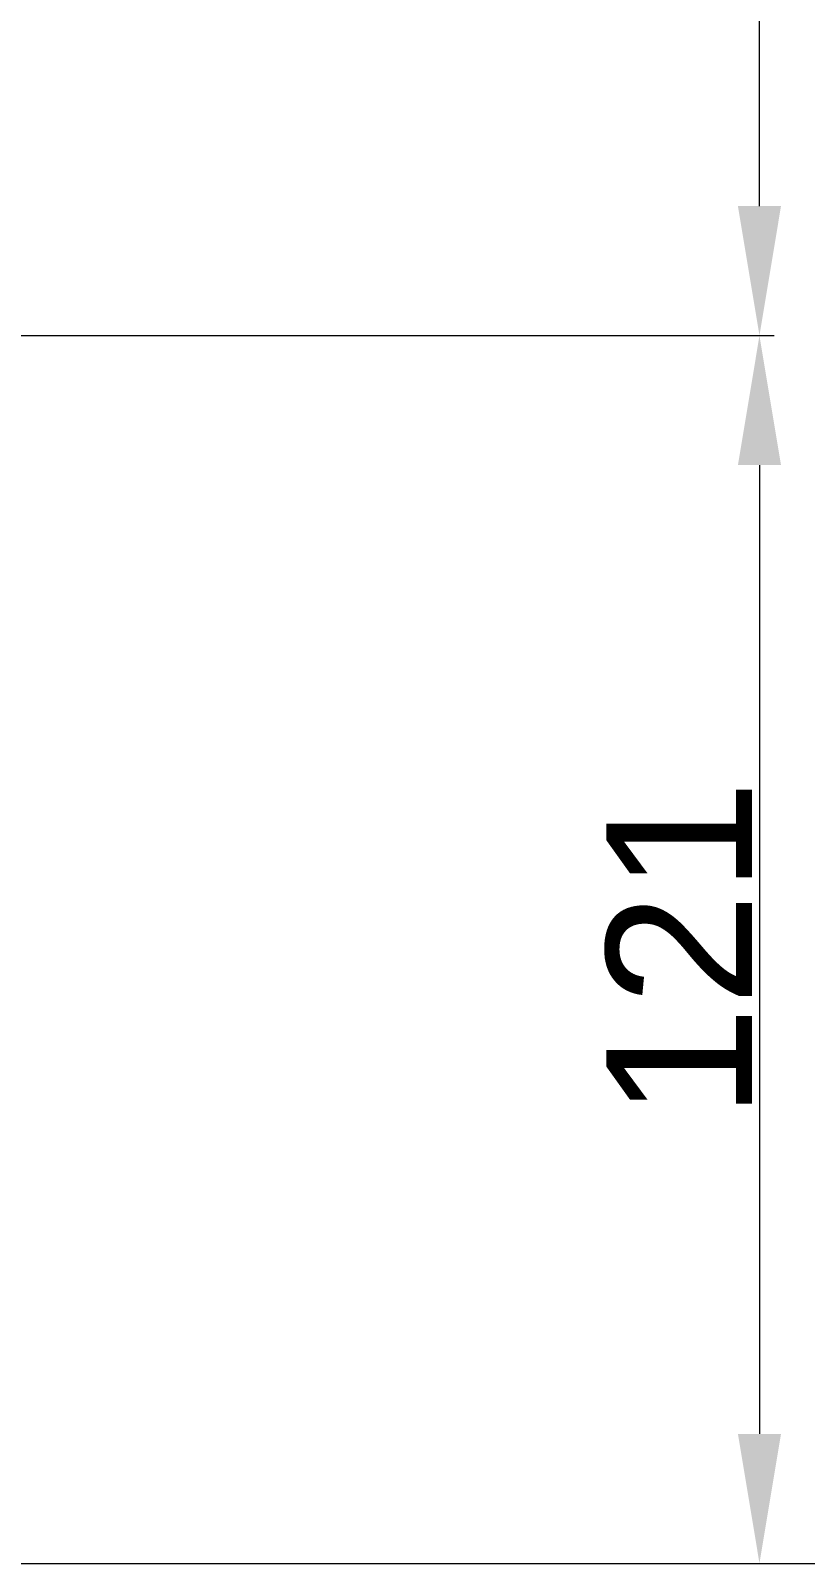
# Model space of a CAD drawing. Header units: centimetres. Extents: x 470464 to 524273, y 49611 to 59074.
# Drawn here: x 509818.4 to 509895.1, y 50097.1 to 50248.6 of the extents above; entities that cross this region are included whole.
import ezdxf

# ---------------------------------------------------------------- set-up
doc = ezdxf.new("R2010")
doc.units = ezdxf.units.CM
doc.header["$MEASUREMENT"] = 0
doc.layers.add('A-ANNO-REVC-01', color=1, linetype='Continuous', lineweight=15, true_color=0xff0000, plot=False)
doc.layers.add('vinç', color=7, linetype='Continuous')
doc.styles.add('BARIŞ BABUR-3', font='arial.ttf')
doc.dimstyles.new('AAA_A4 BVS STANDART', dxfattribs={"dimscale": 12, "dimtxt": 1.8, "dimasz": 1.6, "dimexe": 0.18, "dimexo": 0.0625, "dimgap": 0.09, "dimtad": 1, "dimtoh": 1, "dimdec": 0, "dimzin": 9, "dimdsep": 46, "dimtxsty": 'BARIŞ BABUR-3', "dimcen": 0.09, "dimclrd": 1, "dimclre": 1, "dimclrt": 2, "dimadec": 0, "dimazin": 0, "dimtfac": 1, "dimtdec": 0, "dimtofl": 0, "dimtmove": 0, "dimatfit": 3, "dimfxl": 1, "dimtolj": 1, "dimtzin": 0, "dimlwd": 9, "dimlwe": 9, "dimarcsym": 0})

# ---------------------------------------------------------------- blocks, each defined once
blk = doc.blocks.new('*D209')
at = {"layer": 'A-ANNO-REVC-01', "color": 1, "lineweight": 9, "transparency": 16777216}
for p, q in [((431858.75, 77311.01), (432220, 77311.01)), ((432218.56, 69273.81), (432218.56, 77298.21)), ((431874.75, 69261.01), (432220, 69261.01))]:
    blk.add_line(p, q, dxfattribs=at)
at = {"layer": 'A-ANNO-REVC-01', "color": 1, "transparency": 16777216}
for points in [[(432220.69, 77298.21), (432216.42, 77298.21), (432218.56, 77311.01)], [(432216.42, 69273.81), (432220.69, 69273.81), (432218.56, 69261.01)]]:
    blk.add_solid(points, dxfattribs=at)
at = {"layer": 'Defpoints', "color": 0, "transparency": 16777216}
for p in [(431858.25, 77311.01), (432218.56, 77311.01), (431874.25, 69261.01)]:
    blk.add_point(p, dxfattribs=at)
at = {"layer": 'A-ANNO-REVC-01', "color": 2, "transparency": 16777216, "insert": (432209.07, 73286.01), "char_height": 14.4, "attachment_point": 5, "rotation": 90, "style": 'BARIŞ BABUR-3'}
blk.add_mtext('\\A1;YÜRÜME YOLU BOYU : 8050', dxfattribs=at)
blk = doc.blocks.new('*D211')
at = {"layer": 'A-ANNO-REVC-01', "color": 1, "lineweight": 9, "transparency": 16777216}
for p, q in [((432079.13, 69382.37), (432187.96, 69382.37)), ((432186.52, 69369.57), (432186.52, 69273.81)), ((431798.75, 69261.01), (432187.96, 69261.01))]:
    blk.add_line(p, q, dxfattribs=at)
at = {"layer": 'A-ANNO-REVC-01', "color": 1, "transparency": 16777216}
for points in [[(432188.65, 69369.57), (432184.39, 69369.57), (432186.52, 69382.37)], [(432184.39, 69273.81), (432188.65, 69273.81), (432186.52, 69261.01)]]:
    blk.add_solid(points, dxfattribs=at)
at = {"layer": 'Defpoints', "color": 0, "transparency": 16777216}
for p in [(432078.63, 69382.37), (431798.25, 69261.01), (432186.52, 69261.01)]:
    blk.add_point(p, dxfattribs=at)
at = {"layer": 'A-ANNO-REVC-01', "color": 2, "transparency": 16777216, "insert": (432178.57, 69321.69), "char_height": 14.4, "attachment_point": 5, "rotation": 90, "style": 'BARIŞ BABUR-3'}
blk.add_mtext('\\A1;121', dxfattribs=at)
blk = doc.blocks.new('*D212')
at = {"layer": 'A-ANNO-REVC-01', "color": 1, "lineweight": 9, "transparency": 16777216}
for p, q in [((432079.13, 77194.17), (432187.96, 77194.17)), ((432186.52, 69395.17), (432186.52, 77181.37)), ((432079.13, 69382.37), (432187.96, 69382.37))]:
    blk.add_line(p, q, dxfattribs=at)
at = {"layer": 'A-ANNO-REVC-01', "color": 1, "transparency": 16777216}
for points in [[(432188.65, 77181.37), (432184.39, 77181.37), (432186.52, 77194.17)], [(432184.39, 69395.17), (432188.65, 69395.17), (432186.52, 69382.37)]]:
    blk.add_solid(points, dxfattribs=at)
at = {"layer": 'Defpoints', "color": 0, "transparency": 16777216}
for p in [(432078.63, 77194.17), (432186.52, 77194.17), (432078.63, 69382.37)]:
    blk.add_point(p, dxfattribs=at)
at = {"layer": 'A-ANNO-REVC-01', "color": 2, "transparency": 16777216, "insert": (432176.94, 73279.46), "char_height": 14.4, "attachment_point": 5, "rotation": 90, "style": 'BARIŞ BABUR-3'}
blk.add_mtext('\\A1;KANCA GEZME MESAFESİ: 7812', dxfattribs=at)
blk = doc.blocks.new('TDTRSEUTHSEJTDD')
at = {"layer": 'A-ANNO-REVC-01', "color": 6}
for base, p1, p2, text, override, picture, middle in [((432218.56, 77311.01), (431874.25, 69261.01), (431858.25, 77311.01), 'YÜRÜME YOLU BOYU : <>', {"dimscale": 8, "dimtxsty": 'BARIŞ BABUR-3'}, '*D209', (432218.56, 73286.01)), ((432186.52, 77194.17), (432078.63, 69382.37), (432078.63, 77194.17), 'KANCA GEZME MESAFESİ: <>', {"dimscale": 8}, '*D212', (432186.52, 73279.46))]:
    dim = blk.add_linear_dim(base=base, p1=p1, p2=p2, angle=90, text=text, dimstyle='AAA_A4 BVS STANDART', override=override, dxfattribs=at)
    dim.commit()
    dim.dimension.update_dxf_attribs({"geometry": picture, "text_midpoint": middle, "dimtype": 128})
dim = blk.add_linear_dim(base=(432186.52, 69261.01), p1=(432078.63, 69382.37), p2=(431798.25, 69261.01), angle=90, dimstyle='AAA_A4 BVS STANDART', override={"dimscale": 8}, dxfattribs=at)
dim.commit()
dim.dimension.update_dxf_attribs({"geometry": '*D211', "text_midpoint": (432178.57, 69321.69)})

msp = doc.modelspace()

# ---------------------------------------------------------------- block references
at = {"layer": 'vinç', "color": 2}
msp.add_blockref('TDTRSEUTHSEJTDD', (77703.99, -19163.9), dxfattribs=at)

doc.saveas('drawing.dxf')
